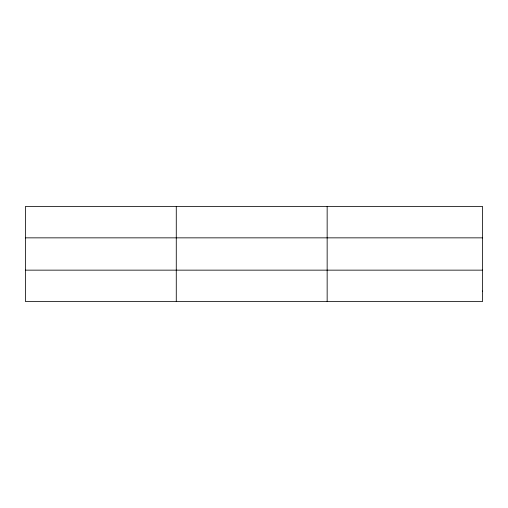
<?xml version="1.0" encoding="UTF-8"?>
<svg xmlns="http://www.w3.org/2000/svg" width="508" height="508" viewBox="0 0 508 508"><rect width="100%" height="100%" fill="white"/><g stroke="black" fill="none" stroke-linecap="round" stroke-linejoin="round"><path stroke-width="0.76" d="M176.276 206.508L176.276 301.492M327.152 206.508L327.152 301.492M25.4 237.852L482.6 237.852M25.4 270.148L482.6 270.148M482.6 291.046L482.6 301.492L25.4 301.492L25.4 206.508L482.6 206.508L482.6 291.046"/></g></svg>
